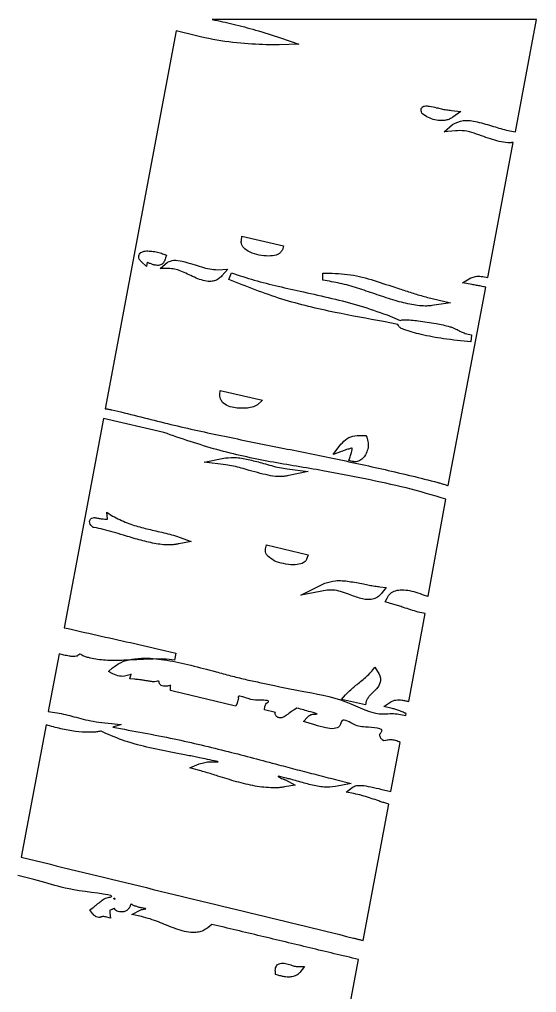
# Model space of a CAD drawing. Header units: inches. Extents: x 0.01 to 3.99, y 0.01 to 4.99.
# Drawn here: x 1.8025 to 2.018, y 1.2782 to 1.6838 of the extents above; entities that cross this region are included whole.
import ezdxf

# ---------------------------------------------------------------- set-up
doc = ezdxf.new("R2010")
doc.units = ezdxf.units.IN
doc.layers.add('Logo', color=7, linetype='CONTINUOUS')

msp = doc.modelspace()

# ---------------------------------------------------------------- linework, layer by layer
at = {"layer": 'Logo', "color": 7}
for points in [[(2.009227, 1.63696), (2.018014, 1.683822), (1.882797, 1.683822)], [(1.867827, 1.679103), (1.838213, 1.521594), (1.838213, 1.521594)], [(1.911272, 1.676174), (1.91892, 1.673571), (1.910784, 1.673245), (1.906879, 1.673245)], [(1.970501, 1.644445), (1.970175, 1.64477), (1.970013, 1.645258)], [(1.982542, 1.645909), (1.986447, 1.645421)], [(1.986447, 1.645421), (1.983192, 1.643143)], [(1.984169, 1.637448), (1.97945, 1.63696), (1.98303, 1.640051)], [(1.997674, 1.576267), (2.008251, 1.632567)], [(1.895001, 1.591725), (1.895163, 1.593515)], [(1.895163, 1.593515), (1.912574, 1.589447), (1.912086, 1.58782)], [(1.86262, 1.58603), (1.863759, 1.585542), (1.863434, 1.584403)], [(1.855786, 1.582613), (1.855461, 1.580823), (1.853345, 1.582776)], [(1.865224, 1.580009), (1.861156, 1.580009), (1.864247, 1.582613)], [(1.885075, 1.579521), (1.889306, 1.579684), (1.886865, 1.576918)], [(1.889794, 1.575453), (1.890933, 1.57822)], [(1.929008, 1.575128), (1.929008, 1.578057)], [(1.991166, 1.573338), (1.987098, 1.573989), (1.990677, 1.576104)], [(1.98124, 1.48954), (1.996861, 1.572199)], [(1.974569, 1.56748), (1.982216, 1.56569), (1.974406, 1.564551)], [(1.96025, 1.556741), (1.954229, 1.55788)], [(1.955694, 1.560646), (1.961226, 1.558368)], [(1.99084, 1.552348), (1.990677, 1.549419)], [(1.886051, 1.527452), (1.886214, 1.529242), (1.903787, 1.525174), (1.901672, 1.523222)], [(1.840979, 1.521106), (1.844721, 1.520293)], [(1.86262, 1.511669), (1.837562, 1.517527), (1.821128, 1.430311)], [(1.946093, 1.510367), (1.946907, 1.510367), (1.947232, 1.509716)], [(1.938283, 1.504347), (1.933239, 1.502557), (1.936493, 1.506787)], [(1.888492, 1.498163), (1.879543, 1.499302), (1.888329, 1.501092)], [(1.941375, 1.499628), (1.939747, 1.499953), (1.940398, 1.50158)], [(1.914038, 1.496536), (1.922825, 1.495397), (1.914038, 1.493607)], [(1.972779, 1.443491), (1.980264, 1.483844)], [(1.839189, 1.475546), (1.838864, 1.478475), (1.841304, 1.476848)], [(1.833657, 1.472129), (1.833169, 1.472129), (1.832843, 1.472454)], [(1.869129, 1.468061), (1.87401, 1.466271), (1.868966, 1.465295)], [(1.905089, 1.46318), (1.905414, 1.464807), (1.922825, 1.460739), (1.922337, 1.459112)], [(1.930798, 1.445932), (1.919733, 1.443816), (1.929822, 1.448861)], [(1.952765, 1.447396), (1.955368, 1.447071), (1.953741, 1.444955)], [(1.95667, 1.440562), (1.95488, 1.44105), (1.955694, 1.442677)], [(1.964806, 1.399558), (1.97164, 1.436169)], [(1.862946, 1.420874), (1.867664, 1.419735), (1.867176, 1.416806)], [(1.819012, 1.419409), (1.814456, 1.395327)], [(1.841467, 1.411111), (1.839677, 1.412087), (1.841304, 1.413551)], [(1.949348, 1.41225), (1.950649, 1.413877), (1.951788, 1.412087)], [(1.850579, 1.408833), (1.848464, 1.408995), (1.849115, 1.410948)], [(1.893211, 1.398907), (1.892723, 1.397605), (1.891421, 1.397931), (1.866525, 1.403788), (1.865386, 1.404114), (1.865386, 1.405253)], [(1.94707, 1.39972), (1.946744, 1.398093), (1.936656, 1.400371), (1.938446, 1.402324)], [(1.957809, 1.396629), (1.954392, 1.397442), (1.957321, 1.399395)], [(1.909157, 1.395002), (1.904601, 1.396141), (1.904764, 1.397442)], [(1.918106, 1.396792), (1.916967, 1.396141)], [(1.925591, 1.389795), (1.920872, 1.391259), (1.9225, 1.393049)], [(1.963504, 1.3937), (1.963667, 1.394514)], [(1.813643, 1.389795), (1.803229, 1.334634)], [(1.838538, 1.386215), (1.836586, 1.387191)], [(1.83805, 1.390608), (1.844884, 1.389958), (1.841467, 1.388819)], [(1.955205, 1.383286), (1.954392, 1.383123), (1.953741, 1.383612)], [(1.957321, 1.36197), (1.961226, 1.382473)], [(1.87759, 1.370757), (1.873522, 1.371896), (1.877427, 1.373523)], [(1.913387, 1.366852), (1.917455, 1.364737), (1.912899, 1.363923)], [(1.934215, 1.367015), (1.940724, 1.365387), (1.934215, 1.364086)], [(1.941863, 1.361157), (1.938608, 1.361808), (1.941212, 1.36376)], [(1.945768, 1.299976), (1.956507, 1.356764)], [(1.850579, 1.314295), (1.850091, 1.314457)], [(1.832843, 1.311366), (1.831867, 1.312668), (1.833169, 1.313644)], [(1.840165, 1.311366), (1.840491, 1.309251), (1.838376, 1.309739)], [(1.845535, 1.311854), (1.844721, 1.311854)], [(1.853345, 1.309901), (1.849278, 1.310715), (1.85302, 1.312668)], [(1.882634, 1.306647), (1.881007, 1.305183)], [(1.924452, 1.189166), (1.943815, 1.292003)], [(1.910133, 1.285494), (1.909157, 1.28582), (1.909157, 1.286959)], [(1.918106, 1.289074), (1.921361, 1.289074), (1.919408, 1.286633)]]:
    msp.add_lwpolyline(points, dxfattribs=at)
for points in [[(1.911272, 1.676174)], [(1.856437, 1.582287)], [(1.873197, 1.577406)], [(1.955694, 1.560646)], [(1.86262, 1.511669)], [(1.946744, 1.502394)], [(1.898255, 1.495885)], [(1.905903, 1.460251)], [(1.945931, 1.448535)], [(1.949673, 1.403138)], [(1.842281, 1.317061)], [(1.90997, 1.289725)]]:
    msp.add_lwpolyline(points, close=True, dxfattribs=at)
for points, knots in [([(1.882797, 1.683822), (1.88572, 1.683194), (1.891789, 1.681889), (1.90131, 1.679403), (1.907822, 1.677293), (1.911272, 1.676174)], [0, 0, 0, 0, 0.00897, 0.018622, 0.029502, 0.029502, 0.029502, 0.029502]), ([(1.906879, 1.673245), (1.902848, 1.673392), (1.894312, 1.673703), (1.881219, 1.675642), (1.872341, 1.677937), (1.867827, 1.679103)], [0, 0, 0, 0, 0.012095, 0.025615, 0.039595, 0.039595, 0.039595, 0.039595]), ([(1.970013, 1.645258), (1.969939, 1.645533), (1.969815, 1.645999), (1.969957, 1.646614), (1.970282, 1.647361), (1.971612, 1.647947), (1.973742, 1.647634), (1.976054, 1.647134), (1.978373, 1.646553), (1.980432, 1.646135), (1.981837, 1.645985), (1.982542, 1.645909)], [0, 0, 0, 0, 0.000837, 0.001421, 0.001855, 0.003242, 0.005281, 0.008285, 0.010342, 0.012454, 0.014579, 0.014579, 0.014579, 0.014579]), ([(1.983192, 1.643143), (1.982736, 1.642848), (1.981813, 1.642253), (1.980185, 1.641782), (1.978116, 1.6416), (1.975644, 1.641914), (1.972898, 1.642815), (1.971301, 1.6439), (1.970501, 1.644445)], [0, 0, 0, 0, 0.001623, 0.003281, 0.005019, 0.007827, 0.010701, 0.013593, 0.013593, 0.013593, 0.013593]), ([(1.98303, 1.640051), (1.984459, 1.640729), (1.987705, 1.642266), (1.993743, 1.641091), (1.998846, 1.639662), (2.003093, 1.638287), (2.006132, 1.637514), (2.008196, 1.637144), (2.009227, 1.63696)], [0, 0, 0, 0, 0.004641, 0.010541, 0.017645, 0.02076, 0.023905, 0.027047, 0.027047, 0.027047, 0.027047]), ([(2.008251, 1.632567), (2.008101, 1.632557), (2.007813, 1.632539), (2.007387, 1.632432), (2.005884, 1.632322), (2.003259, 1.632738), (1.999638, 1.633704), (1.995904, 1.635066), (1.992074, 1.636419), (1.988115, 1.637547), (1.985455, 1.63748), (1.984169, 1.637448)], [0, 0, 0, 0, 0.000448, 0.000865, 0.001313, 0.004956, 0.008739, 0.012571, 0.016859, 0.020957, 0.024796, 0.024796, 0.024796, 0.024796]), ([(1.912086, 1.58782), (1.911839, 1.587398), (1.911246, 1.586383), (1.90916, 1.585371), (1.906103, 1.585096), (1.902382, 1.585524), (1.898747, 1.586619), (1.89615, 1.588162), (1.895106, 1.589803), (1.894866, 1.590852), (1.89496, 1.59146), (1.895001, 1.591725)], [0, 0, 0, 0, 0.001441, 0.003471, 0.006603, 0.010597, 0.014612, 0.018001, 0.019313, 0.020347, 0.021146, 0.021146, 0.021146, 0.021146]), ([(1.853345, 1.582776), (1.853007, 1.583148), (1.852442, 1.58377), (1.852104, 1.58487), (1.852395, 1.585986), (1.853356, 1.586976), (1.854737, 1.587292), (1.856362, 1.587368), (1.8583, 1.587167), (1.860539, 1.586736), (1.861963, 1.586253), (1.86262, 1.58603)], [0, 0, 0, 0, 0.001497, 0.002506, 0.003286, 0.004855, 0.00635, 0.007425, 0.009741, 0.01217, 0.014249, 0.014249, 0.014249, 0.014249]), ([(1.856437, 1.582287), (1.856368, 1.582301), (1.85621, 1.58233), (1.855989, 1.582447), (1.855853, 1.582558), (1.855786, 1.582613)], [0, 0, 0, 0, 0.00021, 0.00048, 0.000738, 0.000738, 0.000738, 0.000738]), ([(1.863434, 1.584403), (1.863248, 1.583821), (1.862902, 1.58274), (1.861641, 1.581534), (1.860176, 1.581227), (1.858841, 1.581445), (1.857647, 1.581797), (1.85684, 1.582124), (1.856437, 1.582287)], [0, 0, 0, 0, 0.001812, 0.003364, 0.00498, 0.006098, 0.007403, 0.008708, 0.008708, 0.008708, 0.008708]), ([(1.864247, 1.582613), (1.865079, 1.582973), (1.867036, 1.583822), (1.870734, 1.582945), (1.874514, 1.581941), (1.878279, 1.58067), (1.881687, 1.57977), (1.883979, 1.579602), (1.885075, 1.579521)], [0, 0, 0, 0, 0.00266, 0.00626, 0.010901, 0.014559, 0.018149, 0.021439, 0.021439, 0.021439, 0.021439]), ([(1.873197, 1.577406), (1.872284, 1.577831), (1.870511, 1.578657), (1.867881, 1.579724), (1.866078, 1.579918), (1.865224, 1.580009)], [0, 0, 0, 0, 0.003026, 0.005876, 0.008442, 0.008442, 0.008442, 0.008442]), ([(1.890933, 1.57822), (1.89406, 1.577157), (1.900447, 1.574987), (1.910508, 1.572584), (1.921303, 1.570139), (1.932701, 1.567624), (1.944416, 1.564733), (1.951958, 1.562), (1.955694, 1.560646)], [0, 0, 0, 0, 0.009905, 0.020225, 0.031004, 0.043114, 0.055248, 0.067161, 0.067161, 0.067161, 0.067161]), ([(1.929008, 1.578057), (1.932431, 1.578038), (1.939221, 1.578002), (1.94921, 1.575479), (1.957347, 1.572707), (1.964075, 1.57053), (1.969256, 1.568867), (1.972792, 1.567944), (1.974569, 1.56748)], [0, 0, 0, 0, 0.010232, 0.0203, 0.030694, 0.036055, 0.041509, 0.047016, 0.047016, 0.047016, 0.047016]), ([(1.886865, 1.576918), (1.886403, 1.576473), (1.885489, 1.575593), (1.883717, 1.574815), (1.881519, 1.574521), (1.878942, 1.574963), (1.876091, 1.576032), (1.874189, 1.576935), (1.873197, 1.577406)], [0, 0, 0, 0, 0.001911, 0.003783, 0.005687, 0.008493, 0.011516, 0.014809, 0.014809, 0.014809, 0.014809]), ([(1.954229, 1.55788), (1.94752, 1.559107), (1.933286, 1.561711), (1.91149, 1.566776), (1.897084, 1.572538), (1.889794, 1.575453)], [0, 0, 0, 0, 0.020467, 0.043426, 0.066948, 0.066948, 0.066948, 0.066948]), ([(1.974406, 1.564551), (1.974119, 1.564507), (1.973524, 1.564416), (1.972598, 1.564392), (1.96981, 1.564365), (1.964904, 1.565019), (1.957943, 1.566958), (1.950738, 1.569409), (1.943451, 1.57185), (1.936269, 1.573963), (1.931395, 1.574745), (1.929008, 1.575128)], [0, 0, 0, 0, 0.000869, 0.001804, 0.002775, 0.009234, 0.016541, 0.024439, 0.032058, 0.039607, 0.046853, 0.046853, 0.046853, 0.046853]), ([(1.990677, 1.576104), (1.99131, 1.576355), (1.992691, 1.576902), (1.995121, 1.576779), (1.996787, 1.576445), (1.997674, 1.576267)], [0, 0, 0, 0, 0.00202, 0.004413, 0.007134, 0.007134, 0.007134, 0.007134]), ([(1.996861, 1.572199), (1.996213, 1.572351), (1.994934, 1.572651), (1.993029, 1.573004), (1.991778, 1.573228), (1.991166, 1.573338)], [0, 0, 0, 0, 0.001996, 0.003941, 0.005809, 0.005809, 0.005809, 0.005809]), ([(1.961226, 1.558368), (1.961436, 1.558455), (1.961823, 1.558615), (1.962381, 1.558688), (1.964677, 1.558723), (1.969267, 1.558147), (1.975602, 1.55715), (1.980505, 1.556245), (1.983231, 1.55533), (1.984375, 1.554839), (1.985436, 1.554211), (1.986726, 1.553586), (1.988557, 1.552866), (1.989993, 1.55254), (1.99084, 1.552348)], [0, 0, 0, 0, 0.000679, 0.001251, 0.001673, 0.007571, 0.015055, 0.02096, 0.022469, 0.023676, 0.024687, 0.026164, 0.027973, 0.030574, 0.030574, 0.030574, 0.030574]), ([(1.990677, 1.549419), (1.986865, 1.549818), (1.979884, 1.550548), (1.970528, 1.552234), (1.964651, 1.553851), (1.961642, 1.555032), (1.960652, 1.555671), (1.960381, 1.55639), (1.96025, 1.556741)], [0, 0, 0, 0, 0.011494, 0.021044, 0.028531, 0.029652, 0.030805, 0.031902, 0.031902, 0.031902, 0.031902]), ([(1.901672, 1.523222), (1.900946, 1.522826), (1.899445, 1.522007), (1.897155, 1.521813), (1.89487, 1.521724), (1.892432, 1.521869), (1.889657, 1.522466), (1.887455, 1.523681), (1.886476, 1.525182), (1.886014, 1.526295), (1.886039, 1.52707), (1.886051, 1.527452)], [0, 0, 0, 0, 0.002456, 0.005075, 0.006764, 0.009342, 0.012361, 0.015285, 0.016522, 0.01769, 0.018824, 0.018824, 0.018824, 0.018824]), ([(1.838213, 1.521594), (1.838392, 1.521582), (1.838778, 1.521555), (1.839375, 1.521434), (1.839889, 1.521266), (1.840333, 1.521241), (1.840649, 1.521137), (1.84087, 1.521116), (1.840979, 1.521106)], [0, 0, 0, 0, 0.000539, 0.001159, 0.001823, 0.002151, 0.002486, 0.002814, 0.002814, 0.002814, 0.002814]), ([(1.844721, 1.520293), (1.852126, 1.518381), (1.866906, 1.514564), (1.8892, 1.50979), (1.911236, 1.505357), (1.933129, 1.500989), (1.954956, 1.496243), (1.970042, 1.492641), (1.978324, 1.490451), (1.979762, 1.489929), (1.98075, 1.489669), (1.98124, 1.48954)], [0, 0, 0, 0, 0.022939, 0.045791, 0.068384, 0.090374, 0.112763, 0.135389, 0.136909, 0.138451, 0.139972, 0.139972, 0.139972, 0.139972]), ([(1.980264, 1.483844), (1.974746, 1.485493), (1.963648, 1.488808), (1.946453, 1.49237), (1.927595, 1.496129), (1.906836, 1.499285), (1.88452, 1.504157), (1.869978, 1.509145), (1.86262, 1.511669)], [0, 0, 0, 0, 0.017269, 0.034729, 0.052647, 0.074953, 0.097719, 0.121039, 0.121039, 0.121039, 0.121039]), ([(1.936493, 1.506787), (1.937302, 1.507644), (1.938904, 1.509338), (1.942412, 1.510564), (1.944825, 1.510435), (1.946093, 1.510367)], [0, 0, 0, 0, 0.003495, 0.006917, 0.010708, 0.010708, 0.010708, 0.010708]), ([(1.947232, 1.509716), (1.947503, 1.508936), (1.948061, 1.50733), (1.947753, 1.504738), (1.947077, 1.503169), (1.946744, 1.502394)], [0, 0, 0, 0, 0.002451, 0.005048, 0.007576, 0.007576, 0.007576, 0.007576]), ([(1.940398, 1.50158), (1.940587, 1.502195), (1.940899, 1.503208), (1.941054, 1.504264), (1.941396, 1.505465), (1.940162, 1.504831), (1.939318, 1.504702), (1.938629, 1.504465), (1.938283, 1.504347)], [0, 0, 0, 0, 0.001864, 0.003071, 0.003677, 0.004606, 0.005657, 0.006719, 0.006719, 0.006719, 0.006719]), ([(1.888329, 1.501092), (1.889893, 1.501192), (1.893324, 1.50141), (1.898638, 1.500217), (1.903492, 1.499081), (1.907582, 1.497839), (1.91083, 1.49702), (1.912999, 1.496693), (1.914038, 1.496536)], [0, 0, 0, 0, 0.004678, 0.010267, 0.016202, 0.019662, 0.023085, 0.026238, 0.026238, 0.026238, 0.026238]), ([(1.946744, 1.502394), (1.946358, 1.50185), (1.945626, 1.500821), (1.944103, 1.499721), (1.942815, 1.499453), (1.942025, 1.499467), (1.94169, 1.499499), (1.941482, 1.499584), (1.941375, 1.499628)], [0, 0, 0, 0, 0.001993, 0.003774, 0.005494, 0.005819, 0.006147, 0.006492, 0.006492, 0.006492, 0.006492]), ([(1.898255, 1.495885), (1.89716, 1.496209), (1.894982, 1.496852), (1.891739, 1.497694), (1.889556, 1.49801), (1.888492, 1.498163)], [0, 0, 0, 0, 0.003425, 0.006814, 0.010038, 0.010038, 0.010038, 0.010038]), ([(1.914038, 1.493607), (1.91375, 1.493552), (1.913139, 1.493436), (1.912162, 1.493313), (1.910161, 1.493229), (1.906999, 1.493632), (1.902729, 1.494614), (1.899772, 1.495454), (1.898255, 1.495885)], [0, 0, 0, 0, 0.000882, 0.001866, 0.002951, 0.006882, 0.011368, 0.016099, 0.016099, 0.016099, 0.016099]), ([(1.841304, 1.476848), (1.843298, 1.475842), (1.847186, 1.473879), (1.853326, 1.472034), (1.858491, 1.470875), (1.862662, 1.469892), (1.865938, 1.469098), (1.86806, 1.468408), (1.869129, 1.468061)], [0, 0, 0, 0, 0.006686, 0.013042, 0.019158, 0.022576, 0.025897, 0.029267, 0.029267, 0.029267, 0.029267]), ([(1.832843, 1.472454), (1.832643, 1.47266), (1.832209, 1.473106), (1.831688, 1.47397), (1.831732, 1.474919), (1.832178, 1.475571), (1.83275, 1.476072), (1.833536, 1.476236), (1.834292, 1.476147), (1.834997, 1.476029), (1.836035, 1.47581), (1.837267, 1.475636), (1.838411, 1.47556), (1.839014, 1.475549), (1.839189, 1.475546)], [0, 0, 0, 0, 0.000862, 0.00187, 0.002945, 0.003468, 0.004213, 0.005173, 0.00576, 0.006499, 0.007316, 0.008941, 0.010227, 0.010752, 0.010752, 0.010752, 0.010752]), ([(1.868966, 1.465295), (1.86853, 1.465196), (1.867639, 1.464996), (1.866222, 1.464839), (1.863242, 1.464741), (1.858547, 1.465337), (1.852289, 1.466921), (1.846595, 1.468664), (1.841621, 1.470133), (1.837572, 1.471302), (1.83492, 1.471862), (1.833657, 1.472129)], [0, 0, 0, 0, 0.001341, 0.002737, 0.004269, 0.010279, 0.016835, 0.023633, 0.028139, 0.032397, 0.036268, 0.036268, 0.036268, 0.036268]), ([(1.905903, 1.460251), (1.905646, 1.460609), (1.905186, 1.461249), (1.904956, 1.462308), (1.905048, 1.462915), (1.905089, 1.46318)], [0, 0, 0, 0, 0.001312, 0.002346, 0.003145, 0.003145, 0.003145, 0.003145]), ([(1.922337, 1.459112), (1.922117, 1.458688), (1.921574, 1.457642), (1.919431, 1.45668), (1.916323, 1.456356), (1.912576, 1.456946), (1.908733, 1.457884), (1.906793, 1.459506), (1.905903, 1.460251)], [0, 0, 0, 0, 0.001401, 0.003462, 0.00663, 0.010746, 0.014804, 0.018243, 0.018243, 0.018243, 0.018243]), ([(1.929822, 1.448861), (1.931289, 1.44928), (1.934574, 1.450219), (1.940079, 1.449652), (1.943923, 1.448918), (1.945931, 1.448535)], [0, 0, 0, 0, 0.004541, 0.01017, 0.016319, 0.016319, 0.016319, 0.016319]), ([(1.945931, 1.448535), (1.946701, 1.448373), (1.948238, 1.44805), (1.950513, 1.447632), (1.952028, 1.447473), (1.952765, 1.447396)], [0, 0, 0, 0, 0.002363, 0.004712, 0.006933, 0.006933, 0.006933, 0.006933]), ([(1.953741, 1.444955), (1.953233, 1.444372), (1.952243, 1.443235), (1.950154, 1.442222), (1.947827, 1.44192), (1.945379, 1.442258), (1.9429, 1.443025), (1.94018, 1.44408), (1.937205, 1.445105), (1.934014, 1.446069), (1.931851, 1.445977), (1.930798, 1.445932)], [0, 0, 0, 0, 0.002301, 0.004484, 0.006785, 0.009249, 0.011835, 0.014558, 0.017994, 0.021303, 0.024443, 0.024443, 0.024443, 0.024443]), ([(1.955694, 1.442677), (1.956128, 1.443362), (1.956993, 1.444722), (1.959293, 1.445896), (1.962074, 1.446222), (1.965224, 1.445773), (1.968678, 1.445024), (1.970953, 1.443727), (1.97239, 1.443634), (1.972593, 1.44353), (1.972722, 1.443503), (1.972779, 1.443491)], [0, 0, 0, 0, 0.002394, 0.004759, 0.007438, 0.010692, 0.014257, 0.018019, 0.0183, 0.018519, 0.018693, 0.018693, 0.018693, 0.018693]), ([(1.97164, 1.436169), (1.970643, 1.436376), (1.968605, 1.4368), (1.965595, 1.43778), (1.962902, 1.438643), (1.96058, 1.439421), (1.958633, 1.440039), (1.957322, 1.440388), (1.95667, 1.440562)], [0, 0, 0, 0, 0.003053, 0.00624, 0.009484, 0.01154, 0.013585, 0.01561, 0.01561, 0.01561, 0.01561]), ([(1.821128, 1.430311), (1.825706, 1.429278), (1.834922, 1.427198), (1.848864, 1.424064), (1.858223, 1.421944), (1.862946, 1.420874)], [0, 0, 0, 0, 0.014079, 0.028343, 0.04287, 0.04287, 0.04287, 0.04287]), ([(1.867176, 1.416806), (1.865609, 1.416969), (1.862252, 1.41732), (1.856975, 1.417243), (1.852254, 1.417016), (1.848284, 1.416804), (1.845138, 1.416679), (1.841804, 1.41662), (1.838423, 1.416698), (1.835102, 1.417036), (1.832492, 1.417461), (1.830439, 1.418057), (1.828977, 1.418408), (1.827611, 1.419692), (1.826906, 1.418585), (1.826012, 1.418343), (1.824748, 1.41821), (1.823044, 1.418453), (1.821044, 1.418868), (1.819676, 1.419232), (1.819012, 1.419409)], [0, 0, 0, 0, 0.004724, 0.010118, 0.015806, 0.018908, 0.022044, 0.02525, 0.02891, 0.032186, 0.035242, 0.036877, 0.038486, 0.040089, 0.040896, 0.041772, 0.042808, 0.044704, 0.046888, 0.048947, 0.048947, 0.048947, 0.048947]), ([(1.841304, 1.413551), (1.842443, 1.414387), (1.844837, 1.416144), (1.849511, 1.417381), (1.855941, 1.417834), (1.86427, 1.416864), (1.874154, 1.414666), (1.882973, 1.412315), (1.890468, 1.410303), (1.896477, 1.408782), (1.906167, 1.406778), (1.920208, 1.403643), (1.937819, 1.401037), (1.949907, 1.393584), (1.957543, 1.394681), (1.960599, 1.39431), (1.962539, 1.393903), (1.963504, 1.3937)], [0, 0, 0, 0, 0.004206, 0.00884, 0.014234, 0.023513, 0.033841, 0.044618, 0.050885, 0.057124, 0.063209, 0.080572, 0.100218, 0.116811, 0.120047, 0.123037, 0.125997, 0.125997, 0.125997, 0.125997]), ([(1.938446, 1.402324), (1.938995, 1.402897), (1.940084, 1.404033), (1.941859, 1.405568), (1.943724, 1.407121), (1.945709, 1.408646), (1.947647, 1.410351), (1.948783, 1.411619), (1.949348, 1.41225)], [0, 0, 0, 0, 0.002382, 0.004717, 0.007033, 0.009662, 0.012227, 0.014764, 0.014764, 0.014764, 0.014764]), ([(1.951788, 1.412087), (1.952435, 1.410851), (1.953598, 1.408629), (1.951926, 1.4053), (1.950426, 1.40386), (1.949673, 1.403138)], [0, 0, 0, 0, 0.003926, 0.007063, 0.010219, 0.010219, 0.010219, 0.010219]), ([(1.849115, 1.410948), (1.848383, 1.410655), (1.846833, 1.410036), (1.844091, 1.409938), (1.842374, 1.410705), (1.841467, 1.411111)], [0, 0, 0, 0, 0.002359, 0.004994, 0.007941, 0.007941, 0.007941, 0.007941]), ([(1.865386, 1.405253), (1.865388, 1.405362), (1.865392, 1.405582), (1.865402, 1.405898), (1.865751, 1.406515), (1.864538, 1.405975), (1.863879, 1.405969), (1.862965, 1.405862), (1.862068, 1.405999), (1.861303, 1.406466), (1.860866, 1.406919), (1.860712, 1.407307), (1.86066, 1.407578), (1.860746, 1.408447), (1.858669, 1.40752), (1.857211, 1.407954), (1.855562, 1.408161), (1.854017, 1.408394), (1.852392, 1.408662), (1.851219, 1.408772), (1.850579, 1.408833)], [0, 0, 0, 0, 0.000325, 0.000654, 0.000999, 0.001934, 0.002756, 0.003463, 0.004576, 0.005433, 0.006112, 0.006417, 0.006668, 0.006951, 0.008772, 0.010452, 0.012184, 0.013573, 0.015182, 0.01711, 0.01711, 0.01711, 0.01711]), ([(1.904764, 1.397442), (1.904835, 1.397675), (1.904986, 1.398172), (1.905395, 1.398894), (1.907662, 1.400071), (1.900784, 1.400163), (1.899006, 1.400198), (1.893086, 1.402458), (1.893821, 1.400919), (1.893665, 1.400525), (1.893547, 1.400072), (1.893413, 1.399634), (1.893346, 1.399243), (1.893255, 1.399016), (1.893211, 1.398907)], [0, 0, 0, 0, 0.000726, 0.001548, 0.002518, 0.006809, 0.011041, 0.015179, 0.015378, 0.015825, 0.016359, 0.016815, 0.017192, 0.017545, 0.017545, 0.017545, 0.017545]), ([(1.949673, 1.403138), (1.949301, 1.402762), (1.948585, 1.402039), (1.947609, 1.400954), (1.947241, 1.400111), (1.94707, 1.39972)], [0, 0, 0, 0, 0.00159, 0.003059, 0.004331, 0.004331, 0.004331, 0.004331]), ([(1.957321, 1.399395), (1.95762, 1.399582), (1.958251, 1.399978), (1.959448, 1.400173), (1.960698, 1.400239), (1.96203, 1.400127), (1.963383, 1.399873), (1.964322, 1.399665), (1.964806, 1.399558)], [0, 0, 0, 0, 0.001049, 0.002214, 0.003572, 0.004811, 0.006212, 0.007698, 0.007698, 0.007698, 0.007698]), ([(1.814456, 1.395327), (1.815689, 1.395188), (1.818132, 1.394911), (1.821713, 1.394164), (1.825316, 1.393172), (1.829137, 1.392166), (1.833405, 1.391168), (1.83644, 1.390802), (1.83805, 1.390608)], [0, 0, 0, 0, 0.003719, 0.007372, 0.010961, 0.014928, 0.01923, 0.024092, 0.024092, 0.024092, 0.024092]), ([(1.916967, 1.396141), (1.916882, 1.396069), (1.91667, 1.395892), (1.916283, 1.395631), (1.915334, 1.395008), (1.914137, 1.394007), (1.912599, 1.393027), (1.911352, 1.392654), (1.910466, 1.392794), (1.909892, 1.393074), (1.909468, 1.39351), (1.909209, 1.394), (1.909055, 1.394509), (1.909123, 1.394839), (1.909157, 1.395002)], [0, 0, 0, 0, 0.000334, 0.000827, 0.001401, 0.003739, 0.005495, 0.006863, 0.00751, 0.008144, 0.008744, 0.0093, 0.009803, 0.010295, 0.010295, 0.010295, 0.010295]), ([(1.9225, 1.393049), (1.922915, 1.393396), (1.923716, 1.394065), (1.925024, 1.394364), (1.92778, 1.394243), (1.923225, 1.395308), (1.921173, 1.396059), (1.919133, 1.396546), (1.918106, 1.396792)], [0, 0, 0, 0, 0.001567, 0.003023, 0.004404, 0.007234, 0.010203, 0.013213, 0.013213, 0.013213, 0.013213]), ([(1.963667, 1.394514), (1.963562, 1.394558), (1.963366, 1.394641), (1.963073, 1.394695), (1.962382, 1.395158), (1.961102, 1.395558), (1.959443, 1.396217), (1.958333, 1.396497), (1.957809, 1.396629)], [0, 0, 0, 0, 0.000341, 0.000637, 0.00088, 0.002811, 0.004622, 0.00624, 0.00624, 0.00624, 0.00624]), ([(1.953741, 1.383612), (1.953444, 1.383895), (1.952949, 1.384367), (1.952648, 1.385219), (1.952705, 1.385831), (1.952939, 1.386221), (1.953129, 1.386559), (1.955068, 1.388508), (1.945578, 1.388762), (1.942451, 1.389503), (1.936799, 1.392748), (1.936489, 1.390498), (1.936177, 1.389876), (1.935583, 1.388733), (1.933229, 1.387996), (1.929754, 1.388557), (1.927123, 1.389339), (1.925591, 1.389795)], [0, 0, 0, 0, 0.001213, 0.002025, 0.00262, 0.002987, 0.003371, 0.003799, 0.010719, 0.016483, 0.021137, 0.021925, 0.022635, 0.023265, 0.025716, 0.029143, 0.033919, 0.033919, 0.033919, 0.033919]), ([(1.836586, 1.387191), (1.836079, 1.387093), (1.835023, 1.386887), (1.833335, 1.386736), (1.830245, 1.386651), (1.825644, 1.387036), (1.819657, 1.388101), (1.815652, 1.389229), (1.813643, 1.389795)], [0, 0, 0, 0, 0.001549, 0.003226, 0.005077, 0.010816, 0.017036, 0.023293, 0.023293, 0.023293, 0.023293]), ([(1.841467, 1.388819), (1.849977, 1.387286), (1.866098, 1.384382), (1.889057, 1.378924), (1.906097, 1.374361), (1.918297, 1.371106), (1.926225, 1.369079), (1.931536, 1.367707), (1.934215, 1.367015)], [0, 0, 0, 0, 0.025937, 0.049133, 0.070767, 0.078859, 0.087012, 0.095315, 0.095315, 0.095315, 0.095315]), ([(1.877427, 1.373523), (1.878199, 1.373761), (1.879825, 1.374262), (1.882139, 1.374572), (1.887671, 1.374035), (1.878823, 1.375785), (1.874834, 1.3767), (1.867104, 1.378111), (1.858363, 1.379898), (1.847936, 1.382319), (1.841573, 1.384957), (1.838538, 1.386215)], [0, 0, 0, 0, 0.002368, 0.004986, 0.007917, 0.01336, 0.018884, 0.024387, 0.035544, 0.046349, 0.0562, 0.0562, 0.0562, 0.0562]), ([(1.961226, 1.382473), (1.960584, 1.382763), (1.959329, 1.383331), (1.957243, 1.383716), (1.955892, 1.383431), (1.955205, 1.383286)], [0, 0, 0, 0, 0.002112, 0.004132, 0.00622, 0.00622, 0.00622, 0.00622]), ([(1.912899, 1.363923), (1.912396, 1.363835), (1.911372, 1.363656), (1.90979, 1.363603), (1.906209, 1.363566), (1.900513, 1.36417), (1.892887, 1.366058), (1.886941, 1.36795), (1.882655, 1.369285), (1.880111, 1.370061), (1.878421, 1.370528), (1.87759, 1.370757)], [0, 0, 0, 0, 0.00153, 0.003117, 0.004738, 0.012276, 0.020205, 0.028275, 0.030995, 0.03367, 0.036255, 0.036255, 0.036255, 0.036255]), ([(1.934215, 1.364086), (1.932631, 1.36394), (1.929194, 1.363624), (1.923818, 1.364845), (1.919383, 1.365999), (1.915465, 1.36723), (1.913584, 1.367482), (1.909523, 1.368909), (1.910759, 1.367921), (1.911377, 1.367605), (1.912075, 1.367434), (1.912623, 1.367167), (1.913012, 1.367024), (1.913266, 1.366908), (1.913387, 1.366852)], [0, 0, 0, 0, 0.004753, 0.010308, 0.016234, 0.018986, 0.021746, 0.024447, 0.024961, 0.025656, 0.026651, 0.027053, 0.027488, 0.02789, 0.02789, 0.02789, 0.02789]), ([(1.941212, 1.36376), (1.941459, 1.363915), (1.941995, 1.364251), (1.943004, 1.364516), (1.94496, 1.364653), (1.948102, 1.364176), (1.952473, 1.363202), (1.955641, 1.362397), (1.957321, 1.36197)], [0, 0, 0, 0, 0.000872, 0.001888, 0.003086, 0.00674, 0.011344, 0.016542, 0.016542, 0.016542, 0.016542]), ([(1.956507, 1.356764), (1.955951, 1.356928), (1.954824, 1.357262), (1.953128, 1.357764), (1.951005, 1.358584), (1.948337, 1.359391), (1.945169, 1.36043), (1.942975, 1.360912), (1.941863, 1.361157)], [0, 0, 0, 0, 0.001741, 0.003527, 0.005302, 0.008565, 0.011885, 0.015299, 0.015299, 0.015299, 0.015299]), ([(1.803229, 1.334634), (1.818693, 1.330887), (1.849575, 1.323402), (1.895711, 1.312092), (1.926878, 1.304657), (1.943019, 1.300623), (1.944374, 1.300292), (1.945296, 1.300083), (1.945768, 1.299976)], [0, 0, 0, 0, 0.047734, 0.095327, 0.142509, 0.143856, 0.145239, 0.146692, 0.146692, 0.146692, 0.146692]), ([(1.833169, 1.313644), (1.833335, 1.313766), (1.833688, 1.314025), (1.834208, 1.314487), (1.83519, 1.315242), (1.836491, 1.31642), (1.838182, 1.317681), (1.84506, 1.318673), (1.823872, 1.32064), (1.815376, 1.323623), (1.806298, 1.325866), (1.801765, 1.326987)], [0, 0, 0, 0, 0.00062, 0.001312, 0.002084, 0.004338, 0.006539, 0.008537, 0.021767, 0.034969, 0.048134, 0.048134, 0.048134, 0.048134]), ([(1.842281, 1.317061), (1.84221, 1.317118), (1.842062, 1.31724), (1.841882, 1.317355), (1.84151, 1.317599), (1.841882, 1.317499), (1.842054, 1.317419), (1.842235, 1.317412), (1.842389, 1.317338), (1.842297, 1.317202), (1.842286, 1.317112), (1.842281, 1.317061)], [0, 0, 0, 0, 0.000262, 0.000552, 0.000814, 0.001023, 0.001277, 0.001486, 0.001573, 0.001699, 0.00186, 0.00186, 0.00186, 0.00186]), ([(1.850091, 1.314457), (1.849874, 1.314626), (1.849548, 1.314879), (1.849174, 1.315041), (1.848923, 1.315142), (1.848848, 1.314882), (1.848683, 1.314666), (1.848607, 1.313986), (1.847984, 1.31319), (1.847063, 1.312086), (1.846064, 1.311934), (1.845535, 1.311854)], [0, 0, 0, 0, 0.000801, 0.001205, 0.001322, 0.001485, 0.00184, 0.002206, 0.00344, 0.004812, 0.006358, 0.006358, 0.006358, 0.006358]), ([(1.85302, 1.312668), (1.853254, 1.312756), (1.853726, 1.312933), (1.854363, 1.313019), (1.855783, 1.313205), (1.853286, 1.313492), (1.852168, 1.313834), (1.851107, 1.314142), (1.850579, 1.314295)], [0, 0, 0, 0, 0.000732, 0.001472, 0.002176, 0.003719, 0.005305, 0.006875, 0.006875, 0.006875, 0.006875]), ([(1.838376, 1.309739), (1.838139, 1.309818), (1.83772, 1.309959), (1.837098, 1.309905), (1.836638, 1.309767), (1.83627, 1.309608), (1.835935, 1.309579), (1.835324, 1.309562), (1.834432, 1.309771), (1.833539, 1.310509), (1.833073, 1.311083), (1.832843, 1.311366)], [0, 0, 0, 0, 0.00074, 0.001313, 0.001834, 0.002179, 0.002507, 0.002833, 0.004018, 0.005145, 0.006239, 0.006239, 0.006239, 0.006239]), ([(1.844721, 1.311854), (1.844375, 1.31187), (1.843735, 1.311899), (1.842872, 1.312238), (1.842393, 1.31264), (1.842182, 1.312985), (1.842215, 1.313158), (1.842082, 1.313461), (1.841681, 1.313114), (1.841319, 1.313019), (1.840912, 1.312754), (1.840354, 1.312753), (1.84002, 1.312092), (1.840109, 1.311649), (1.840165, 1.311366)], [0, 0, 0, 0, 0.001036, 0.001912, 0.002719, 0.002899, 0.003062, 0.003243, 0.003712, 0.004114, 0.004483, 0.005123, 0.005607, 0.006458, 0.006458, 0.006458, 0.006458]), ([(1.881007, 1.305183), (1.880403, 1.304791), (1.879199, 1.30401), (1.877073, 1.30336), (1.874407, 1.303122), (1.871172, 1.303595), (1.8675, 1.304776), (1.863937, 1.306258), (1.860416, 1.307671), (1.856976, 1.308979), (1.854566, 1.309591), (1.853345, 1.309901)], [0, 0, 0, 0, 0.00215, 0.004288, 0.006589, 0.010136, 0.014004, 0.01814, 0.02171, 0.025389, 0.029164, 0.029164, 0.029164, 0.029164]), ([(1.943815, 1.292003), (1.937058, 1.293632), (1.923498, 1.296903), (1.903102, 1.301773), (1.889464, 1.305021), (1.882634, 1.306647)], [0, 0, 0, 0, 0.020853, 0.041846, 0.062909, 0.062909, 0.062909, 0.062909]), ([(1.90997, 1.289725), (1.910114, 1.289851), (1.91046, 1.290154), (1.911241, 1.290468), (1.912263, 1.290585), (1.913408, 1.290429), (1.914528, 1.290075), (1.91559, 1.289766), (1.91654, 1.289402), (1.917354, 1.289165), (1.917882, 1.289101), (1.918106, 1.289074)], [0, 0, 0, 0, 0.00057, 0.001372, 0.002478, 0.003625, 0.004808, 0.006001, 0.006941, 0.007859, 0.008535, 0.008535, 0.008535, 0.008535]), ([(1.909157, 1.286959), (1.909133, 1.287319), (1.909086, 1.288005), (1.909371, 1.28899), (1.909774, 1.289484), (1.90997, 1.289725)], [0, 0, 0, 0, 0.001079, 0.002055, 0.00298, 0.00298, 0.00298, 0.00298]), ([(1.919408, 1.286633), (1.918997, 1.286241), (1.91817, 1.28545), (1.916496, 1.284811), (1.914851, 1.284629), (1.913268, 1.284765), (1.911749, 1.285065), (1.910694, 1.285345), (1.910133, 1.285494)], [0, 0, 0, 0, 0.00169, 0.003403, 0.005254, 0.00662, 0.008153, 0.009894, 0.009894, 0.009894, 0.009894])]:
    msp.add_open_spline(points, degree=3, knots=knots, dxfattribs=at)

doc.saveas('drawing.dxf')
